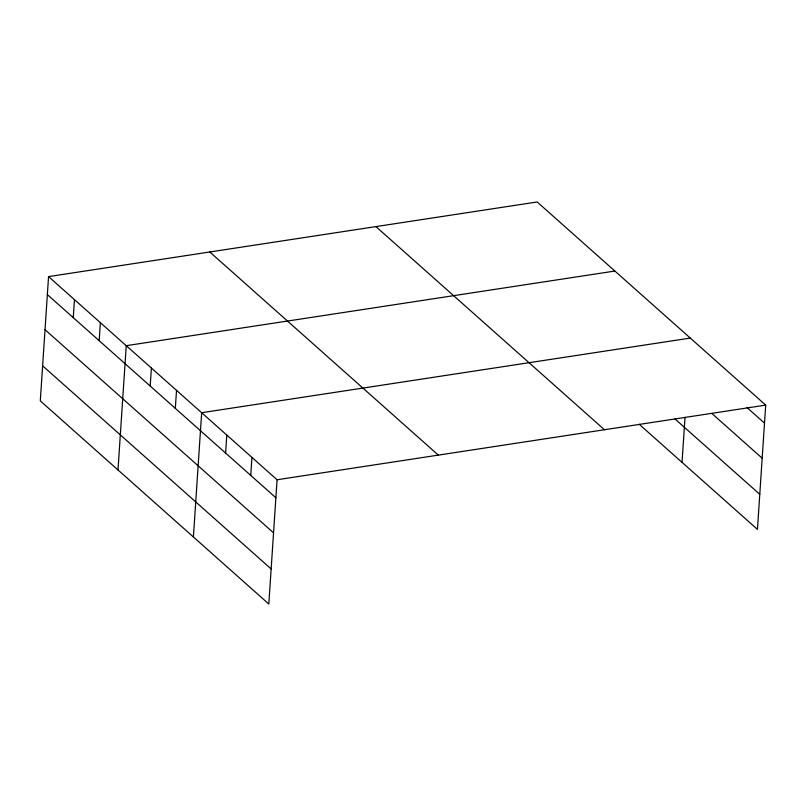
<?xml version="1.0" encoding="UTF-8"?>
<svg xmlns="http://www.w3.org/2000/svg" width="806" height="806" viewBox="0 0 806 806"><rect width="100%" height="100%" fill="white"/><g stroke="black" fill="none" stroke-linecap="round" stroke-linejoin="round"><path stroke-width="1.21" d="M48.551 276.609L40.3 400.894L268.821 604.026L277.073 479.751L48.551 276.609L537.179 201.974L765.7 405.106L757.449 529.391L639.208 424.278M73.255 317.645L74.454 299.641M99.158 340.666L100.357 322.662M117.998 469.958L126.25 345.683L614.877 271.038M150.188 386.034L151.387 368.03M175.325 408.38L176.524 390.366M193.41 536.998L201.661 412.712L690.289 338.077M225.599 453.073L226.798 435.059M250.747 475.419L251.935 457.405M682.037 462.352L685.029 417.317M277.073 479.751L765.7 405.106M746.819 407.393L764.501 423.12M711.9 413.498L762.174 458.191M675.055 419.009L759.776 494.32M375.928 226.607L604.45 429.739M209.802 251.986L438.323 455.118M47.363 294.623L275.884 497.765M45.025 329.694L273.546 532.826M42.627 365.823L271.148 568.955"/></g></svg>
